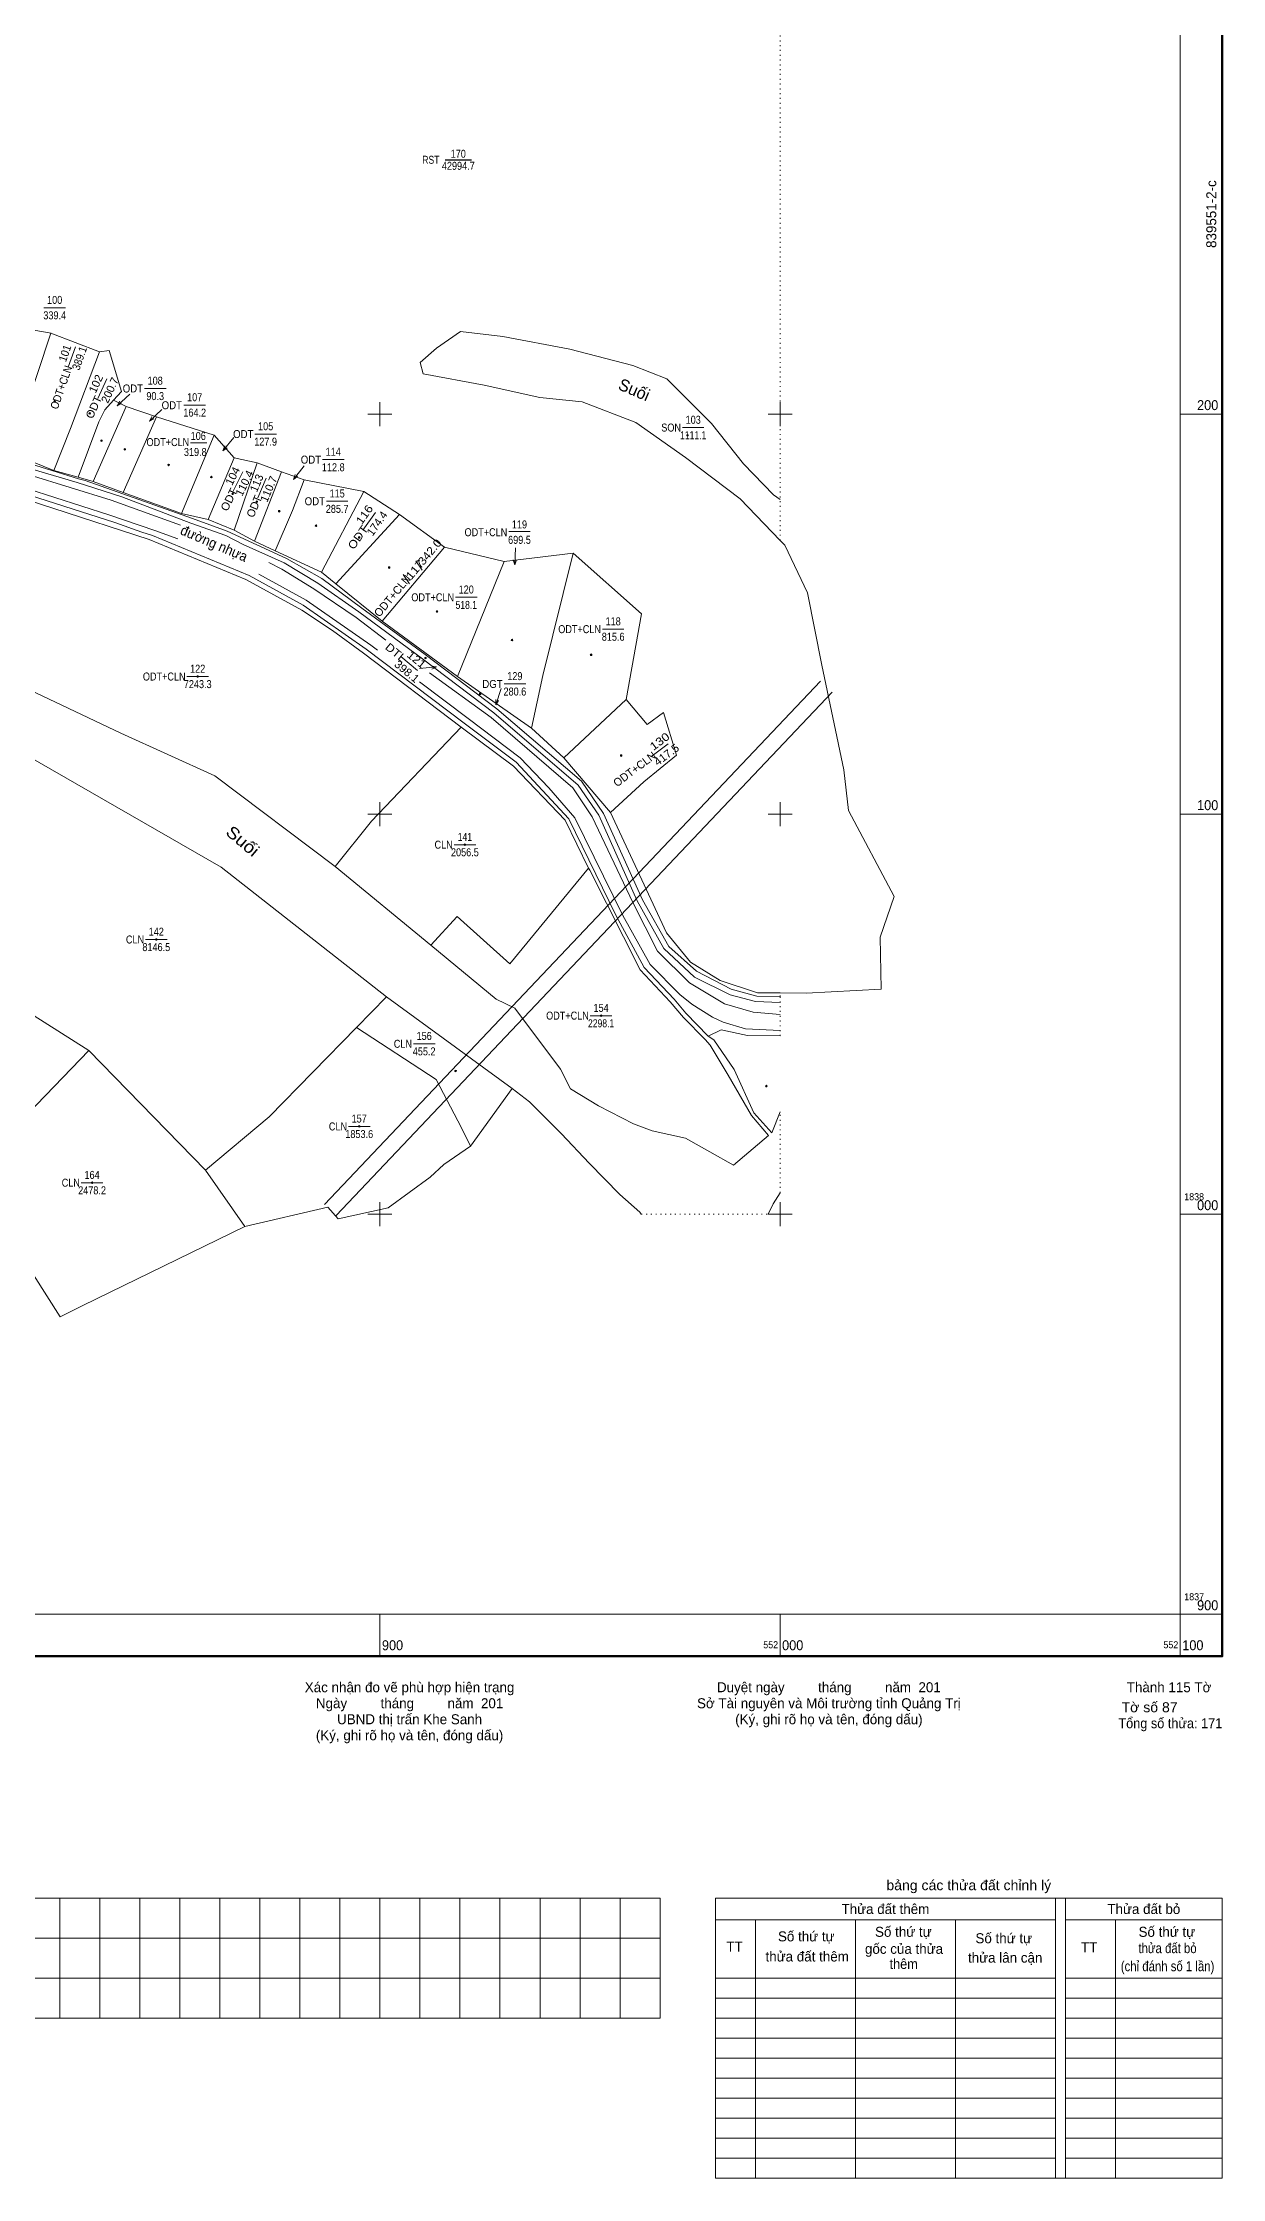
# Model space of a CAD drawing. Header units: metres. Extents: x 551390 to 552118, y 1837759 to 1838646.
# Drawn here: x 551816 to 552110, y 1837759 to 1838293 of the extents above; entities that cross this region are included whole.
import ezdxf
from ezdxf.enums import TextEntityAlignment as Align

# ---------------------------------------------------------------- set-up
doc = ezdxf.new("R2010")
doc.units = ezdxf.units.M
doc.header["$LTSCALE"] = 0.8
doc.header["$PDMODE"] = 32
doc.header["$PDSIZE"] = 0.4
doc.linetypes.add('DASH_DOUBLE_DOT', pattern=[9.2, 5, -1.2, 0.3, -1.2, 0.3, -1.2])
doc.linetypes.add('DOTTED', pattern=[1.5, 0.3, -1.2])
for name, color, linetype, lineweight in [('1', 7, 'Continuous', 13), ('10', 7, 'Continuous', 13), ('13', 7, 'Continuous', 13), ('2', 7, 'DASH_DOUBLE_DOT', 25), ('22', 7, 'Continuous', 13), ('23', 7, 'Continuous', 13), ('24', 7, 'DOTTED', 13), ('31', 7, 'Continuous', 13), ('50', 7, 'Continuous', 13), ('63', 7, 'Continuous', 13)]:
    doc.layers.add(name, color=color, linetype=linetype, lineweight=lineweight)
doc.layers.add('4', color=7, linetype='Continuous')
doc.layers.add('48', color=7, linetype='Continuous')

msp = doc.modelspace()

# ---------------------------------------------------------------- linework, layer by layer
at = {"layer": '1'}
for p, q in [((551820, 1837829), (551820, 1837799)), ((551830, 1837829), (551830, 1837799)), ((551840, 1837829), (551840, 1837799)), ((551850, 1837829), (551850, 1837799)), ((551860, 1837829), (551860, 1837799)), ((551870, 1837829), (551870, 1837799)), ((551880, 1837829), (551880, 1837799)), ((551890, 1837829), (551890, 1837799)), ((551900, 1837829), (551900, 1837799)), ((551910, 1837829), (551910, 1837799)), ((551920, 1837829), (551920, 1837799)), ((551930, 1837829), (551930, 1837799)), ((551940, 1837829), (551940, 1837799)), ((551950, 1837829), (551950, 1837799)), ((551960, 1837829), (551960, 1837799)), ((551970, 1837829), (551970, 1837799)), ((551983.84, 1837829), (552110.5, 1837829)), ((551983.84, 1837829), (551983.84, 1837759)), ((552068.84, 1837829), (552068.84, 1837759)), ((552071.34, 1837829), (552071.34, 1837759)), ((552110.5, 1837829), (552110.5, 1837759)), ((551983.84, 1837823.63), (552068.84, 1837823.63)), ((551993.84, 1837823.63), (551993.84, 1837759)), ((552018.84, 1837823.63), (552018.84, 1837759)), ((552043.84, 1837823.63), (552043.84, 1837759)), ((552071.34, 1837823.63), (552110.5, 1837823.63)), ((552083.84, 1837823.63), (552083.84, 1837759)), ((551400, 1837819), (551970, 1837819)), ((551400, 1837809), (551970, 1837809)), ((551983.84, 1837809), (552068.84, 1837809)), ((552071.34, 1837809), (552110.5, 1837809)), ((551983.84, 1837804), (552068.84, 1837804)), ((552071.34, 1837804), (552110.5, 1837804)), ((551983.84, 1837799), (552068.84, 1837799)), ((552071.34, 1837799), (552110.5, 1837799)), ((551983.84, 1837794), (552068.84, 1837794)), ((552071.34, 1837794), (552110.5, 1837794)), ((551983.84, 1837789), (552068.84, 1837789)), ((552071.34, 1837789), (552110.5, 1837789)), ((551983.84, 1837784), (552068.84, 1837784)), ((552071.34, 1837784), (552110.5, 1837784)), ((551983.84, 1837779), (552068.84, 1837779)), ((552110.5, 1837779), (552071.34, 1837779)), ((551983.84, 1837774), (552068.84, 1837774)), ((552071.34, 1837774), (552110.5, 1837774)), ((551983.84, 1837769), (552068.84, 1837769)), ((552110.5, 1837769), (552071.34, 1837769)), ((551983.84, 1837764), (552068.84, 1837764)), ((551983.84, 1837759), (552068.84, 1837759)), ((552068.84, 1837759), (552071.34, 1837759)), ((552071.34, 1837764), (552110.5, 1837764)), ((552110.5, 1837759), (552071.34, 1837759))]:
    msp.add_line(p, q, dxfattribs=at)
msp.add_lwpolyline([(551970, 1837799), (551400, 1837799), (551400, 1837829), (551970, 1837829)], dxfattribs=at)
at = {"layer": '10'}
for p, q in [((551817.79, 1838220.2), (551807.87, 1838190.28)), ((551817.79, 1838220.2), (551829.88, 1838215.56)), ((551833.43, 1838203.45), (551836.6, 1838201.92)), ((551836.6, 1838201.92), (551828.36, 1838183.14)), ((551844.15, 1838199.32), (551835.86, 1838180.37)), ((551836.6, 1838201.92), (551844.15, 1838199.32)), ((551844.15, 1838199.32), (551858.59, 1838194.72)), ((551858.59, 1838194.72), (551850.4, 1838175.13)), ((551858.59, 1838194.72), (551863.55, 1838189.04)), ((551869.28, 1838187.82), (551875.37, 1838185.54)), ((551824.57, 1838184.22), (551824.58, 1838184.24)), ((551881.1, 1838183.59), (551895.98, 1838180.62)), ((551885.39, 1838160.48), (551895.98, 1838180.62)), ((551895.98, 1838180.62), (551904.9, 1838174.88)), ((551888.97, 1838157.57), (551904.9, 1838174.88)), ((551916.17, 1838166.72), (551904.9, 1838174.88)), ((551916.17, 1838166.72), (551900.52, 1838148.26)), ((551916.17, 1838166.72), (551931.08, 1838163.15)), ((551931.08, 1838163.15), (551948.28, 1838165.26)), ((551919.41, 1838134.39), (551931.08, 1838163.15)), ((551945.92, 1838114.09), (551961.55, 1838128.69)), ((551805.87, 1838054.5), (551827.25, 1838040.95)), ((551894.18, 1838046.68), (551901.68, 1838054.37)), ((551827.25, 1838040.95), (551856.37, 1838011.01)), ((551922.64, 1838017.04), (551933.03, 1838031.41)), ((551856.37, 1838011.01), (551866.25, 1837996.89))]:
    msp.add_line(p, q, dxfattribs=at)
for points in [[(551805.31, 1838222.38), (551817.8, 1838220.22), (551817.79, 1838220.2)], [(551818.52, 1838185.94), (551822.71, 1838196.37), (551829.88, 1838215.56)], [(551833.43, 1838203.45), (551835.45, 1838205.66), (551832.36, 1838215.94), (551829.88, 1838215.56)], [(551824.58, 1838184.24), (551829.74, 1838198.06), (551831.27, 1838201.07), (551833.43, 1838203.45)], [(551863.59, 1838170.99), (551869.28, 1838187.82), (551863.55, 1838189.04), (551857.08, 1838173.67)], [(551868.69, 1838168.28), (551875.37, 1838185.54), (551881.1, 1838183.59)], [(551873.85, 1838165.79), (551878.16, 1838175.88), (551881.1, 1838183.59)], [(551948.28, 1838165.26), (551940.72, 1838134.67), (551937.84, 1838121.53)], [(551961.55, 1838128.69), (551965.38, 1838150.06), (551948.28, 1838165.26)], [(551957.58, 1838100.44), (551965.93, 1838108.06), (551974.11, 1838114.72), (551970.9, 1838125.4), (551966.74, 1838122.43), (551961.55, 1838128.69)], [(551920.3, 1838121.75), (551897.87, 1838098.29), (551888.83, 1838086.92)], [(551952.16, 1838086.54), (551932.44, 1838062.62), (551919.31, 1838074.43), (551912.69, 1838067.27)], [(551856.37, 1838011.01), (551872.34, 1838024.31), (551894.18, 1838046.68)], [(551922.64, 1838017.04), (551920.34, 1838021.56), (551914.09, 1838033.65), (551894.18, 1838046.68)], [(551866.25, 1837996.89), (551825.77, 1837977.18), (551820.08, 1837974.37), (551813.45, 1837984.86), (551809.95, 1837988.84), (551804.57, 1837993.79), (551792.82, 1838002.58), (551801, 1838011.73), (551805.49, 1838018.31), (551827.25, 1838040.95)], [(551922.64, 1838017.04), (551915.98, 1838012.41), (551912.55, 1838009.24), (551902.05, 1838001.56), (551889.59, 1837998.85), (551886.98, 1838001.76), (551866.25, 1837996.89)]]:
    msp.add_lwpolyline(points, dxfattribs=at)
at = {"layer": '13', "lineweight": 25}
msp.add_line((551916.28, 1838263.58), (551922.87, 1838263.58), dxfattribs=at)
at = {"layer": '13'}
for p, q in [((551816.02, 1838226.6), (551821.42, 1838226.6)), ((551822.11, 1838211.71), (551823.89, 1838216.81)), ((551829.47, 1838203.91), (551831.72, 1838208.81)), ((551834.31, 1838202.08), (551835.43, 1838202.68)), ((551841.14, 1838206.41), (551846.54, 1838206.41)), ((551851.01, 1838202.28), (551856.41, 1838202.28)), ((551842.38, 1838198.23), (551843.5, 1838198.83)), ((551975.58, 1838196.64), (551980.98, 1838196.64)), ((551852.69, 1838192.79), (551856.75, 1838192.79)), ((551860.77, 1838190.82), (551861.79, 1838191.58)), ((551868.73, 1838195.02), (551874.13, 1838195.02)), ((551885.63, 1838188.62), (551891.03, 1838188.62)), ((551863.31, 1838180.71), (551865.71, 1838185.55)), ((551869.48, 1838179.06), (551871.59, 1838184.03)), ((551878.36, 1838183.7), (551879.38, 1838184.47)), ((551886.61, 1838178.22), (551892.01, 1838178.22)), ((551895.76, 1838170.98), (551898.88, 1838175.39)), ((551932.18, 1838170.64), (551937.58, 1838170.64)), ((551907.41, 1838157.54), (551905.78, 1838159.91)), ((551910.57, 1838160.96), (551908.94, 1838163.33)), ((551933.7, 1838162.32), (551934.16, 1838163.59)), ((551918.87, 1838154.21), (551924.27, 1838154.21)), ((551955.58, 1838146.25), (551960.98, 1838146.25)), ((551905.21, 1838139.38), (551909.38, 1838135.95)), ((551851.76, 1838134.41), (551857.16, 1838134.41)), ((551914.17, 1838136.79), (551912.92, 1838137.01)), ((551931.02, 1838132.55), (551936.42, 1838132.55)), ((551928.93, 1838127.35), (551929.62, 1838128.43)), ((551967.71, 1838114.31), (551972.03, 1838117.55)), ((551918.53, 1838092.37), (551923.93, 1838092.37)), ((551841.41, 1838068.67), (551846.81, 1838068.67)), ((551952.57, 1838049.62), (551957.97, 1838049.62)), ((551908.36, 1838042.61), (551913.76, 1838042.61)), ((551892.12, 1838021.94), (551897.52, 1838021.94)), ((551825.36, 1838007.87), (551830.76, 1838007.87))]:
    msp.add_line(p, q, dxfattribs=at)
for points in [[(551837.46, 1838204.98), (551834.31, 1838202.08), (551834.97, 1838203.24)], [(551845.53, 1838201.13), (551842.38, 1838198.23), (551843.03, 1838199.39)], [(551863.45, 1838194.16), (551860.77, 1838190.82), (551861.25, 1838192.06)], [(551881.04, 1838187.04), (551878.36, 1838183.7), (551878.83, 1838184.95)], [(551933.84, 1838166.6), (551933.7, 1838162.32), (551933.33, 1838163.6)], [(551909.91, 1838136.43), (551914.17, 1838136.79), (551912.94, 1838136.28)], [(551930.26, 1838131.42), (551928.93, 1838127.35), (551928.94, 1838128.69)]]:
    msp.add_lwpolyline(points, dxfattribs=at)
for p in [(551818.7, 1838203.18), (551827.48, 1838200.19), (551830.41, 1838193.36), (551836.25, 1838191.21), (551976.86, 1838194.71), (551847.19, 1838187.3), (551857.88, 1838184.26), (551863.22, 1838180.07), (551869.24, 1838178.11), (551874.83, 1838175.73), (551884.03, 1838172.11), (551894.8, 1838169.17), (551902.3, 1838161.65), (551914.28, 1838150.66), (551933.01, 1838143.53), (551911.38, 1838139.03), (551952.77, 1838139.84), (551854.46, 1838134.41), (551924.99, 1838130.02), (551960.28, 1838114.65), (551921.23, 1838092.37), (551844.11, 1838068.67), (551955.27, 1838049.62), (551918.89, 1838035.82), (551996.58, 1838032.02), (551894.82, 1838021.94), (551828.06, 1838007.87)]:
    msp.add_point(p, dxfattribs=at)
at = {"layer": '22'}
for points in [[(551849.46, 1838168.84), (551843.75, 1838170.89), (551832.29, 1838174.83), (551812.01, 1838181.33), (551766.46, 1838195.53), (551747.83, 1838201.63), (551743.27, 1838203.64), (551741.34, 1838204.93), (551735.63, 1838208.89), (551730.3, 1838215.9), (551728.23, 1838220.09), (551723.93, 1838224.51), (551723.16, 1838226.81), (551717.4, 1838255.33), (551711.03, 1838294.74), (551703.52, 1838331.4), (551691.77, 1838392.54), (551685.93, 1838416.09), (551677.66, 1838458.73), (551675.6, 1838492.29), (551675.75, 1838500)], [(551693.94, 1838500), (551693.87, 1838480.67), (551695.33, 1838465.34), (551701.06, 1838430.26), (551703.18, 1838418.82), (551707.98, 1838388.15), (551715.53, 1838344.6), (551722.24, 1838309.64), (551737.19, 1838225.34), (551736.07, 1838219.02), (551739.4, 1838211.61), (551745.03, 1838207.4), (551747.99, 1838205.91), (551766.76, 1838199.14), (551778.3, 1838195.46), (551794.2, 1838190.62), (551812.33, 1838184.84), (551832.87, 1838178.49), (551850.12, 1838172.28)], [(551899.37, 1838141), (551897.7, 1838142.26), (551881.53, 1838153.52), (551869.74, 1838159.97)], [(551872.2, 1838162.88), (551875.51, 1838161.27), (551883.44, 1838156.36), (551894.08, 1838149.14), (551901.51, 1838143.51)], [(552000, 1838045.96), (551991.32, 1838046.36), (551985.79, 1838048.02), (551983.14, 1838049.28), (551977.92, 1838052.54), (551974.92, 1838054.91), (551967.53, 1838062.41), (551960.68, 1838074.71), (551960.68, 1838074.71), (551948.7, 1838099.05), (551942.2, 1838106.62), (551935.01, 1838114.06), (551922.02, 1838123.89), (551909.87, 1838133.06)], [(551912.35, 1838135.36), (551927.79, 1838124.14), (551948.2, 1838106.56), (551953, 1838099.32), (551963.16, 1838077.89), (551969.33, 1838065.74), (551977.33, 1838057.81), (551986.09, 1838052.55), (551993.29, 1838050.51), (552000, 1838049.93)]]:
    msp.add_lwpolyline(points, dxfattribs=at)
at = {"layer": '23'}
for p, q in [((551863.59, 1838170.99), (551868.69, 1838168.28)), ((551919.41, 1838134.39), (551937.84, 1838121.53)), ((551937.84, 1838121.53), (551945.92, 1838114.09)), ((551945.92, 1838114.09), (551957.58, 1838100.44)), ((552000, 1838055.32), (552006.52, 1838055.29)), ((552006.52, 1838055.29), (552025.29, 1838056.25))]:
    msp.add_line(p, q, dxfattribs=at)
for points in [[(551798.76, 1838193.77), (551807.87, 1838190.28), (551818.52, 1838185.94), (551824.58, 1838184.24)], [(551824.57, 1838184.22), (551828.36, 1838183.14), (551835.86, 1838180.37), (551850.4, 1838175.13)], [(551850.4, 1838175.13), (551857.08, 1838173.67), (551863.59, 1838170.99)], [(551868.69, 1838168.28), (551873.85, 1838165.79), (551885.39, 1838160.48)], [(551885.39, 1838160.48), (551888.97, 1838157.57), (551900.52, 1838148.26), (551919.41, 1838134.39)], [(551957.58, 1838100.44), (551971.61, 1838070.36), (551977.57, 1838063), (551984.99, 1838058.45), (551994.38, 1838055.34), (552000, 1838055.32)], [(551982.05, 1838044.53), (551985.25, 1838046.09), (551991.85, 1838044.69), (552000, 1838044.57)]]:
    msp.add_lwpolyline(points, dxfattribs=at)
at = {"layer": '24'}
for p, q in [((552000, 1838414.63), (552000, 1838178.65)), ((552000, 1838168.42), (552000, 1838178.65)), ((552000, 1838054.4), (552000, 1838055.32)), ((552000, 1838052.92), (552000, 1838054.4)), ((552000, 1838044.57), (552000, 1838052.92)), ((552000, 1838005.37), (552000, 1838025.63)), ((551965.31, 1838000), (551997.02, 1838000))]:
    msp.add_line(p, q, dxfattribs=at)
at = {"layer": '31'}
for p, q in [((551912.69, 1838067.27), (551888.83, 1838086.92)), ((551933.03, 1838031.41), (551901.68, 1838054.37)), ((551983.48, 1838043.55), (551982.05, 1838044.53))]:
    msp.add_line(p, q, dxfattribs=at)
for points in [[(552000, 1838178.65), (551998.31, 1838179.86), (551990.83, 1838187.61), (551982.83, 1838197.68), (551971.73, 1838208.79), (551963.21, 1838212.14), (551947.46, 1838216.27), (551930.68, 1838219.37), (551920.1, 1838220.67), (551914.16, 1838216.53), (551910.03, 1838212.92), (551910.81, 1838210.08), (551926.04, 1838207.24), (551939.98, 1838204.14), (551950.56, 1838203.11), (551963.98, 1838197.94), (551976.37, 1838189.16), (551990.05, 1838178.83), (552000, 1838168.42)], [(552000, 1838054.4), (551994.18, 1838054.52), (551987.78, 1838056.22), (551979.08, 1838060.76), (551972.17, 1838066.95), (551965.6, 1838078.57), (551955.85, 1838100.14), (551950.36, 1838108.21), (551929.18, 1838126.32), (551911.3, 1838139.9), (551895.47, 1838151.53), (551885.48, 1838158.89), (551876.62, 1838163.92), (551861.82, 1838170.73), (551853.16, 1838173.93), (551826.34, 1838183.41), (551824.68, 1838183.84), (551812.68, 1838187.54), (551799.7, 1838191.9), (551776.45, 1838198.89), (551758.87, 1838204.61)], [(551812.5, 1838186.41), (551824.33, 1838182.88), (551835.53, 1838179.3), (551852.71, 1838172.71), (551861.45, 1838169.64), (551865.83, 1838167.38), (551876.09, 1838162.79), (551884.51, 1838157.73), (551894.74, 1838150.6), (551910.63, 1838138.79), (551928.48, 1838125.34), (551949.55, 1838107.25), (551954.66, 1838099.78), (551964.24, 1838078.34), (551970.98, 1838066.44), (551978.57, 1838059.29), (551987.49, 1838054.83), (551993.83, 1838053.18), (552000, 1838052.92)], [(551920.3, 1838121.75), (551895.85, 1838140.22), (551888.16, 1838145.95), (551880.48, 1838151.02), (551866.51, 1838158.63), (551842.3, 1838168.63), (551818.24, 1838176.5), (551803.3, 1838181.3)], [(551982.05, 1838044.53), (551976.48, 1838050.22), (551973.5, 1838053.79), (551966, 1838061.71), (551958.94, 1838074.74), (551947.18, 1838098.87), (551934.01, 1838112.96), (551921.01, 1838122.74), (551896.58, 1838141.24), (551880.79, 1838152.24), (551867.33, 1838159.67), (551843.12, 1838169.64), (551840.49, 1838170.5), (551833.76, 1838172.93), (551808.23, 1838181.04)], [(552000, 1838168.42), (552001.15, 1838167.21), (552006.83, 1838155.33), (552010.45, 1838137.25), (552015.95, 1838111.09), (552017.12, 1838100.9), (552028.52, 1838079.4), (552024.98, 1838069.24), (552025.29, 1838056.25)], [(551713.9, 1838141.63), (551786.1, 1838137.6), (551802.48, 1838135.78), (551835.24, 1838120.24), (551858.75, 1838109.6), (551888.83, 1838086.92)], [(551723.29, 1838102.44), (551750.57, 1838125.61), (551786.61, 1838120.58), (551811.52, 1838114.87), (551860.34, 1838086.78), (551901.68, 1838054.37)], [(551920.3, 1838121.75), (551933.37, 1838112.01), (551946.26, 1838098.54), (551952.16, 1838086.54)], [(551912.69, 1838067.27), (551929.06, 1838053.72), (551933.68, 1838051.5), (551945.1, 1838036.28), (551947.58, 1838031.37), (551954.62, 1838027.13), (551963.38, 1838022.55), (551968.07, 1838020.83), (551976.36, 1838018.97), (551982.4, 1838015.6), (551988.36, 1838012.24), (551997.13, 1838019.67), (551992.87, 1838024.71), (551987.05, 1838034.73), (551982.52, 1838042.22), (551981.31, 1838043.65), (551975.87, 1838049.13), (551972.53, 1838053.11), (551965.01, 1838061.09), (551952.42, 1838086), (551952.16, 1838086.54)], [(552000, 1838025.63), (551997.93, 1838020.35), (551993.46, 1838025.31), (551988.54, 1838036.14), (551983.48, 1838043.55)], [(551933.03, 1838031.41), (551937.4, 1838028.12), (551945.41, 1838020.1), (551952.26, 1838012.77), (551959.92, 1838004.89), (551964.95, 1838000.51), (551965.31, 1838000)], [(552000, 1838005.37), (551998.28, 1838002.61), (551997.02, 1838000)]]:
    msp.add_lwpolyline(points, dxfattribs=at)
at = {"layer": '50'}
for p, q in [((552010.13, 1838133.26), (551886.14, 1838002.46)), ((552013.03, 1838130.5), (551889.04, 1837999.7))]:
    msp.add_line(p, q, dxfattribs=at)
at = {"layer": '63'}
for p, q in [((551900, 1838197), (551900, 1838203)), ((552000, 1838197), (552000, 1838203)), ((551897, 1838200), (551903, 1838200)), ((551997, 1838200), (552003, 1838200)), ((552100, 1838200), (552110.5, 1838200)), ((551900, 1838097), (551900, 1838103)), ((552000, 1838097), (552000, 1838103)), ((551897, 1838100), (551903, 1838100)), ((551997, 1838100), (552003, 1838100)), ((552100, 1838100), (552110.5, 1838100)), ((551897, 1838000), (551903, 1838000)), ((551900, 1837997), (551900, 1838003)), ((551997, 1838000), (552003, 1838000)), ((552000, 1837997), (552000, 1838003)), ((552100, 1838000), (552110.5, 1838000)), ((551900, 1837900), (551900, 1837889.5)), ((552000, 1837900), (552000, 1837889.5)), ((552100, 1837900), (552100, 1837889.5)), ((552100, 1837900), (552110.5, 1837900))]:
    msp.add_line(p, q, dxfattribs=at)
at = {"layer": '63', "lineweight": 158}
msp.add_lwpolyline([(551389.5, 1838610.5), (552110.5, 1838610.5), (552110.5, 1837889.5), (551389.5, 1837889.5)], close=True, dxfattribs=at)
at = {"layer": '63'}
msp.add_lwpolyline([(551400, 1838600), (552100, 1838600), (552100, 1837900), (551400, 1837900)], close=True, dxfattribs=at)

# ---------------------------------------------------------------- texts
at = {"layer": '1'}
for s, p in [('Xác nhận đo vẽ phù hợp hiện trạng', (551907.41, 1837880.5)), ('Duyệt ngày         tháng         năm  201', (552012.19, 1837880.5)), ('Ngày         tháng         năm  201', (551907.41, 1837876.5)), ('Sở Tài nguyên và Môi trường tỉnh Quảng Trị', (552012.19, 1837876.5)), ('(Ký, ghi rõ họ và tên, đóng dấu)', (551907.4, 1837868.5)), ('UBND thị trấn Khe Sanh', (551907.41, 1837872.5)), ('(Ký, ghi rõ họ và tên, đóng dấu)', (552012.19, 1837872.5)), ('Thửa đất thêm', (552026.32, 1837825.06)), ('Thửa đất bỏ', (552090.9, 1837825.06)), ('TT', (551988.63, 1837815.64)), ('Số thứ tự', (552006.54, 1837818.22)), ('gốc của thửa', (552030.97, 1837815.11)), ('Số thứ tự', (552030.8, 1837819.36)), ('Số thứ tự', (552055.89, 1837817.76)), ('TT', (552077.23, 1837815.52)), ('Số thứ tự', (552096.65, 1837819.36)), ('thửa đất thêm', (552006.77, 1837813.2)), ('thửa lân cận', (552056.25, 1837812.9))]:
    msp.add_text(s, height=2.5, dxfattribs=at).set_placement(p, align=Align.CENTER)
for s, width, p in [('bảng các thửa đất chỉnh lý', 1.05, (552047.15, 1837831.02)), ('thửa đất bỏ', 0.85, (552096.82, 1837815.28)), ('thêm', 0.95, (552030.88, 1837811.34)), ('(chỉ đánh số 1 lần)', 0.85, (552096.83, 1837810.77))]:
    msp.add_text(s, height=2.5, dxfattribs=dict(at, width=width)).set_placement(p, align=Align.CENTER)
at = {"layer": '13'}
for s, width, p in [('170', 0.85, (551919.57, 1838264.09)), ('42994.7', 0.85, (551919.58, 1838261.07)), ('100', 0.85, (551818.71, 1838227.55)), ('108', 0.85, (551843.83, 1838207.36)), ('107', 0.85, (551853.7, 1838203.23)), ('105', 0.85, (551871.44, 1838195.97)), ('103', 0.85, (551978.28, 1838197.59)), ('106', 0.85, (551854.59, 1838193.54)), ('114', 0.85, (551888.32, 1838189.58)), ('115', 0.85, (551889.31, 1838179.17)), ('119', 0.85, (551934.86, 1838171.43)), ('120', 0.85, (551921.56, 1838155.16)), ('118', 0.85, (551958.28, 1838147.2)), ('122', 0.85, (551854.45, 1838135.36)), ('129', 0.85, (551933.71, 1838133.51)), ('141', 0.8, (551921.23, 1838093.32)), ('142', 0.85, (551844.1, 1838069.62)), ('154', 0.85, (551955.27, 1838050.58)), ('156', 0.85, (551911.05, 1838043.56)), ('157', 0.85, (551894.81, 1838022.9)), ('164', 0.85, (551828.06, 1838008.82))]:
    msp.add_text(s, height=2, dxfattribs=dict(at, width=width)).set_placement(p, align=Align.CENTER)
at = {"layer": '13', "width": 0.8}
msp.add_text('RST ', height=2, dxfattribs=at).set_placement((551915.46, 1838262.58), align=Align.RIGHT)
at = {"layer": '13'}
for s, height, rotation, width, p in [('101', 2, 70.751, 0.95, (551822.22, 1838214.9)), ('102', 1.99, 65.3, 1.05, (551829.92, 1838207.18)), ('104', 2, 63.592, 1.05, (551864.09, 1838184.08)), ('116', 2, 54.813, 1.15, (551896.94, 1838174.31)), ('117', 2, 50.26, 1.2, (551909.5, 1838160.45)), ('121', 1.99, 320.557, 1.15, (551908.52, 1838137.88)), ('130', 1.99, 36.932, 1.2, (551970.49, 1838117.39))]:
    msp.add_text(s, height=height, rotation=rotation, dxfattribs=dict(at, width=width)).set_placement(p, align=Align.CENTER)
msp.add_text('113', height=2, rotation=66.976, dxfattribs=at).set_placement((551870.11, 1838182.39), align=Align.CENTER)
at = {"layer": '2'}
for s, height, rotation, width, p in [('ODT+CLN', 2, 70.751, 0.9, (551823.17, 1838211.71)), ('ODT', 1.99, 65.3, 1.05, (551830.62, 1838204.01)), ('ODT', 2, 63.592, 1.05, (551864.49, 1838180.85)), ('ODT', 2, 54.813, 1.15, (551897.2, 1838171.28)), ('DTL', 1.99, 320.557, 1.15, (551905.58, 1838137.78))]:
    msp.add_text(s, height=height, rotation=rotation, dxfattribs=dict(at, width=width)).set_placement(p, align=Align.RIGHT)
for s, width, p in [('ODT', 0.9, (551840.8, 1838205.41)), ('ODT', 0.9, (551850.53, 1838201.22)), ('SON', 0.85, (551975.23, 1838195.64)), ('ODT+CLN', 0.85, (551852.34, 1838192.01)), ('ODT', 0.9, (551868.38, 1838194.02)), ('ODT', 0.9, (551885.29, 1838187.62)), ('ODT', 0.9, (551886.27, 1838177.22)), ('ODT+CLN', 0.85, (551931.82, 1838169.48)), ('ODT+CLN', 0.85, (551918.52, 1838153.21)), ('ODT+CLN', 0.85, (551955.24, 1838145.25)), ('ODT+CLN', 0.85, (551851.43, 1838133.41)), ('DGT', 0.9, (551930.67, 1838131.55)), ('CLN', 0.85, (551918.19, 1838091.37)), ('CLN', 0.85, (551841.07, 1838067.67)), ('ODT+CLN', 0.85, (551952.21, 1838048.64)), ('CLN', 0.85, (551908.01, 1838041.6)), ('CLN', 0.85, (551891.78, 1838020.94)), ('CLN', 0.85, (551825.02, 1838006.87))]:
    msp.add_text(s, height=2, dxfattribs=dict(at, width=width)).set_placement(p, align=Align.RIGHT)
for s, height, rotation, p in [('ODT', 2, 66.976, (551870.6, 1838179.14)), ('ODT+CLN', 2, 50.26, (551907.9, 1838158.76)), ('ODT+CLN', 1.99, 36.932, (551969.23, 1838114.2))]:
    msp.add_text(s, height=height, rotation=rotation, dxfattribs=at).set_placement(p, align=Align.RIGHT)
at = {"layer": '4'}
for s, width, p in [('339.4', 0.85, (551818.72, 1838223.7)), ('90.3', 0.85, (551843.84, 1838203.51)), ('164.2', 0.85, (551853.71, 1838199.38)), ('319.8', 0.85, (551853.85, 1838189.54)), ('127.9', 0.85, (551871.43, 1838192.12)), ('1111.1', 0.8, (551978.28, 1838193.74)), ('112.8', 0.85, (551888.33, 1838185.72)), ('285.7', 0.85, (551889.31, 1838175.32)), ('699.5', 0.85, (551934.87, 1838167.58)), ('518.1', 0.8, (551921.57, 1838151.31)), ('815.6', 0.85, (551958.28, 1838143.35)), ('7243.3', 0.85, (551854.46, 1838131.51)), ('280.6', 0.85, (551933.72, 1838129.65)), ('2056.5', 0.85, (551921.23, 1838089.47)), ('8146.5', 0.85, (551844.11, 1838065.77)), ('2298.1', 0.8, (551955.27, 1838046.72)), ('455.2', 0.85, (551911.05, 1838039.7)), ('1853.6', 0.85, (551894.82, 1838019.04)), ('2478.2', 0.85, (551828.06, 1838004.97))]:
    msp.add_text(s, height=2, dxfattribs=dict(at, width=width)).set_placement(p, align=Align.CENTER)
for s, height, rotation, width, p in [('389.1', 2, 70.751, 0.9, (551825.86, 1838213.64)), ('342.0', 2, 50.26, 1.1, (551913.22, 1838164.89)), ('398.1', 1.99, 320.557, 1.05, (551906.09, 1838134.92)), ('417.5', 1.99, 36.932, 1.05, (551972.2, 1838114.06))]:
    msp.add_text(s, height=height, rotation=rotation, dxfattribs=dict(at, width=width)).set_placement(p, align=Align.CENTER)
for s, height, rotation, p in [('200.7', 1.99, 65.3, (551833.42, 1838205.57)), ('110.4', 2, 63.592, (551867.04, 1838182.29)), ('110.7', 2, 66.976, (551873.12, 1838180.88)), ('174.4', 2, 54.813, (551900.1, 1838172.09))]:
    msp.add_text(s, height=height, rotation=rotation, dxfattribs=at).set_placement(p, align=Align.CENTER)
at = {"layer": '48'}
msp.add_text('Suối', height=3, rotation=336.753, dxfattribs=at).set_placement((551962.95, 1838204.72), align=Align.CENTER)
at = {"layer": '48', "width": 0.95}
msp.add_text('đường nhựa', height=2.5, rotation=336.803, dxfattribs=at).set_placement((551849.88, 1838170.05))
at = {"layer": '48', "width": 1.15}
msp.add_text('Suối', height=3, rotation=319.733, dxfattribs=at).set_placement((551864.72, 1838092.12), align=Align.CENTER)
at = {"layer": '63'}
msp.add_text('839551-2-c', height=2.5, rotation=90, dxfattribs=at).set_placement((552109, 1838250), align=Align.CENTER)
for s, height, width, p in [('200', 2.5, 0.95, (552109.5, 1838201)), ('100', 2.5, 0.95, (552109.5, 1838101)), ('000', 2.5, 0.95, (552109.5, 1838001)), ('900', 2.5, 0.95, (552109.5, 1837901)), ('552', 1.75, 0.95, (551999.5, 1837891.5)), ('552', 1.75, 0.95, (552099.5, 1837891.5)), ('Tờ số 87', 2.5, 1.05, (552099.34, 1837875.5)), ('Tổng số thửa: 171', 2.5, 0.95, (552110.5, 1837871.5))]:
    msp.add_text(s, height=height, dxfattribs=dict(at, width=width)).set_placement(p, align=Align.RIGHT)
at = {"layer": '63', "width": 0.95}
for s, height, p in [('1838', 1.75, (552101, 1838003.5)), ('1837', 1.75, (552101, 1837903.5)), ('900', 2.5, (551900.5, 1837891)), ('000', 2.5, (552000.5, 1837891)), ('100', 2.5, (552100.5, 1837891))]:
    msp.add_text(s, height=height, dxfattribs=at).set_placement(p)
at = {"layer": '63'}
msp.add_text('Thành 115 Tờ', height=2.5, dxfattribs=at).set_placement((552107.78, 1837880.5), align=Align.RIGHT)

doc.saveas('drawing.dxf')
